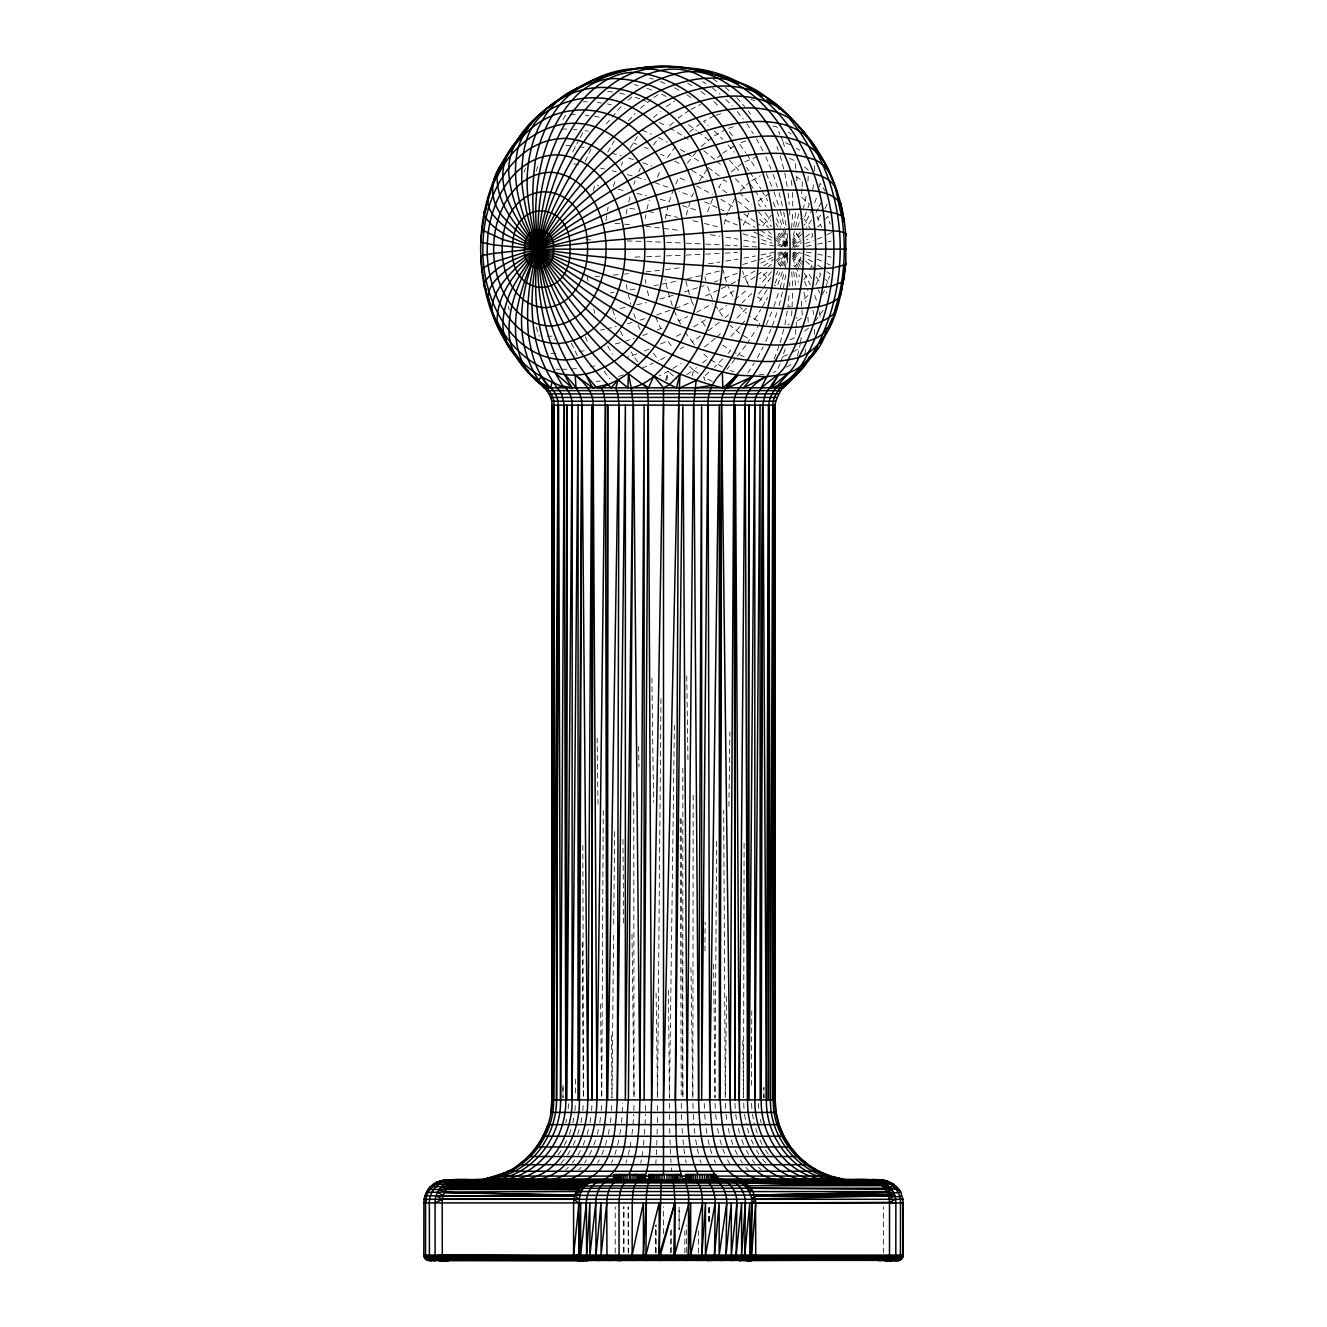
<?xml version="1.0" encoding="UTF-8"?>
<svg xmlns="http://www.w3.org/2000/svg" width="1327" height="1327" viewBox="0 0 1327 1327"><rect width="100%" height="100%" fill="white"/><g stroke="black" fill="none" stroke-linecap="round" stroke-linejoin="round"><path stroke-width="0.75" stroke-dasharray="5 3.75" d="M615.214 1253.003L615.214 1206.824M623.773 1252.257L623.773 1206.79M623.906 1252.373L623.889 1206.907M628.185 1253.003L628.185 1206.824L628.484 1252.373M655.488 1252.257L655.472 1225.385M655.604 1252.373L655.588 1225.501M656.202 1252.987L656.202 1224.887M663.434 1233.662L663.533 1206.907M670.616 1252.987L670.616 1226.894M671.512 1252.373L671.362 1227.442M679.076 1229.515L679.076 1206.79L679.208 1229.648M684.865 1252.987L684.865 1230.909M686.441 1252.373L686.308 1225.385M692.86 1097.777L693.192 791.771M698.632 1253.003L698.632 1230.909M708.635 1221.371L708.518 1206.79M709.215 1221.255L709.215 1206.79M709.331 1221.371L709.331 1206.907M814.562 170.835L814.579 163.586M883.351 1253.053L883.351 1206.89M744.099 843.458L743.518 1097.777L742.788 1039.887M657.479 1110.583L657.512 1103.434M603.254 810.382L601.728 1097.777L600.467 1000.608M704.969 950.978L705.135 922.033M716.58 841.401L714.988 1097.777L713.578 961.312M751.414 1085.386L751.779 1010.942M660.946 698.732L657.545 1097.777L656.052 990.257M611.979 1097.777L613.638 932.367M613.721 924.106L614.666 831.05M791.638 315.743L792.75 291.409M645.569 1110.583L645.652 1103.434M657.329 1122.576L657.446 1114.415M726.533 996.461L725.255 1097.777L723.679 810.382M728.921 806.252L729.867 731.807M789.714 286.184L789.747 282.319M669.438 1097.777L674.431 723.53M796.084 327.305L796.847 317.319M633.858 1110.583L634.007 1103.434M657.097 1134.286L657.23 1128.481M622.429 1112.374L622.678 1103.434M656.765 1145.151L656.931 1139.793M611.565 1110.599L611.83 1103.434M645.071 1124.599L645.469 1114.415M601.247 1110.599L601.562 1103.434M807.961 181.102L808.193 175.595M656.351 1154.59L656.616 1148.85M591.626 1110.599L591.991 1103.434M582.818 1110.599L583.233 1103.434M574.939 1110.599L575.387 1103.434M655.754 1164.658L656.135 1158.537M633.045 1124.599L633.692 1114.415M801.906 188.749L801.392 196.96L809.254 203.993L807.944 207.692M802.039 186.692L802.437 180.522L796.781 177.121L796.084 170.967M644.441 1134.286L644.822 1128.481M568.172 1108.808L568.537 1103.434M791.605 228.045L792.8 210.96M621.534 1122.576L622.247 1114.415M789.001 295.705L787.973 307.051L792.584 305.824M643.429 1145.151L643.96 1139.793M787.309 262.945L787.89 257.023M631.984 1134.286L632.614 1128.481M610.37 1122.576L611.283 1114.415M795.852 329.361L794.906 337.572L787.657 340.674M812.771 189.778L813.551 183.989M599.821 1122.576L600.899 1114.415M641.953 1156.497L642.998 1148.85M797.494 355.736L800.214 344.373M800.496 342.548L801.309 337.041M619.891 1134.286L620.771 1128.481M806.036 196.33L803.449 208.173M666.784 380.451L668.211 371.278L659.303 375.856M589.984 1122.576L591.228 1114.415M793.629 226.519L795.818 212.27L798.721 214.012L795.404 227.58M630.043 1146.943L631.204 1139.793M605.941 220.564L607.202 212.834M607.517 210.893L608.148 207.029M626.261 213.995L627.256 207.875L636.877 209.517M645.254 218.64L645.867 214.891M665.258 218.723L668.244 205.486M580.977 1122.576L582.371 1114.431M783.361 288.374L786.065 272.765M787.276 311.115L784.804 325.314L789.349 324.087M785.153 268.568L787.956 253.026M640.742 1163.033L641.356 1159.765M572.849 1122.874L574.491 1114.133M608.297 1134.286L609.408 1128.481M565.8 1122.874L566.513 1119.374M804.643 354.591L805.821 349.167M617.602 1145.151L618.813 1139.793M628.318 1154.59L629.612 1148.85M597.332 1134.286L598.659 1128.481M819.34 186.792L820.152 183.308L825.129 191.154M692.13 375.939L693.573 370.017L696.542 367.645M593.269 191.022L594.761 185.1L598.742 185.797M628.749 201.953L630.225 196.031M646.929 209.318L649.218 200.228M686.258 215.123L690.72 200.062M724.078 224.197L727.727 212.519M779.065 305.509L782.416 292.172M780.226 287.777L784.174 272.4M780.21 342.665L783.776 329.162M587.098 1134.286L588.641 1128.481M784.124 266.146L787.657 252.91M605.411 1145.151L606.92 1139.793M665.573 380.451L668.211 371.278M780.724 362.072L785.335 348.619M825.643 287.544L829.607 276.082M577.743 1134.286L579.468 1128.481M625.88 1163.033L626.891 1159.765M614.832 1154.59L616.607 1148.85M569.366 1134.286L571.257 1128.481M793.164 235.393L794.458 231.462M772.463 325.762L777.357 311.082M773.923 306.52L778.966 291.525M593.849 1145.151L595.674 1139.793M797.709 227.099L800.828 217.993M524.115 172.128L525.343 168.529M536.174 171.216L538.049 165.742M613.306 186.444L615.778 179.278M633.825 184.536L635.119 180.754M673.502 189.18L669.19 201.737L659.652 199.166M707.54 211.706L713.312 197.093M743.236 225.175L749.921 210.728M782.316 271.77L777.158 286.698L774.188 285.189M804.66 216.898L807.28 209.533M787.359 252.76L782.117 267.258L778.136 263.691L786.33 252.362M814.695 202.865L817.332 195.517M774.255 358.92L778.883 346.281M583.1 1145.151L585.19 1139.793M810.216 269.746L812.92 261.917L806.451 258.284M601.877 1154.59L604.15 1148.85M779.961 363.913L776.925 371.228L772.961 372.306M766.326 324.601L772.414 310.136M765.795 341.487L770.97 329.262M611.448 1163.033L612.842 1159.765M792.65 239.922L795.835 232.557L800.994 240.685L793.297 245.959M573.247 1145.168L575.603 1139.793M774.985 283.397L779.745 272.649M572.783 151.809L579.285 139.169M585.34 161.463L591.112 148.574M621.268 165.361L622.794 161.994M638.818 171.647L640.41 168.081M657.429 177.072L660.796 169.591M675.791 184.121L678.81 177.354L687.734 181.666M693.54 192.913L691.981 196.379L679.059 191.337M728.54 210.728L734.76 198.619M780.707 266.279L787.077 252.561M589.487 1154.905L591.742 1150.127M812.705 208.356L804.328 225.092M564.423 1145.168L567.011 1139.81M818.195 208.372L815.79 213.216L821.595 227.166M818.991 206.763L821.396 201.903M824.913 208.87L828.546 201.538M815.79 285.056L820.716 274.092L817.714 271.371M822.276 294.627L824.913 289.419L826.738 293.085M757.418 357.776L763.141 346.861M761.831 307.748L767.736 297.43M597.598 1163.033L599.373 1159.765M578.058 1154.905L580.662 1150.127M776.03 274.755L777.904 271.355M792.418 242.343L797.112 233.851M580.281 137.427L584.245 130.444L588.143 131.141M607.766 152.19L614.301 140.679M630.06 148.143L637.59 136.465M699.395 181.152L707.308 169.043M779.364 265.085L786.596 252.677M800.297 231.91L792.949 242.99M746.819 343.942L756.274 329.212M757.286 327.537L760.338 322.527L749.025 315.726M567.591 1154.905L570.51 1150.127M754.549 319.558L760.802 309.423M811.577 219.934L806.152 227.962M823.138 310.269L815.674 320.62M767.122 289.85L758.414 302.971M747.847 372.987L754.3 362.935M584.51 1163.033L586.617 1159.765M820.617 215.306L816.122 221.377M558.219 1154.921L561.421 1150.127M762.776 288.556L770.854 277.691M562.88 119.413L566.297 114.603M606.439 123.942L620.688 106.94L624.586 108.217M653.481 145.091L658.789 137.61L667.149 142.022M675.509 146.434L667.697 157.449L660.73 154.297M687.386 163.088L698.616 149.122M745.691 345.518L726.914 369.337M572.302 1163.033L574.74 1159.765M801.608 233.967L792.667 244.566M761.582 290.082L756.838 296.253L764.966 302.689M804.013 279.533L808.408 273.312L811.577 278.355M771.551 271.703L759.741 285.123M740.101 326.342L730.845 336.594M741.378 324.833L745.21 320.271M560.906 1163.315L564.323 1159.234M746.454 308.129L735.49 319.558M628.351 120.989L634.953 113.541M740.267 191.204L749.025 182.529M782.781 232.806L788.006 247.32L780.707 231.976L778.136 234.564L787.492 247.519M777.025 262.132L786.082 252.014M578.705 1169.916L581.077 1167.296M825.477 218.938L827.866 216.318L830.188 224.18M722.717 358.937L714.357 367.247M727.992 353.397L730.646 350.627L722.684 345.12M807.977 295.556L801.392 301.312L802.437 317.75L796.781 321.151M766.94 272.135L759.824 278.753M751.795 293.499L739.073 305.708L746.438 313.404M565.601 1169.916L568.354 1167.296M817.714 226.9L820.716 224.18M705.135 375.574L712.815 368.641M716.696 337.108L721.108 333.143M628.119 100.305L632.564 96.307L640.145 99.061M640.559 108.2L652.303 98.629M653.531 117.539L660.348 111.435M669.654 125.683L674.033 121.769M689.559 131.854L701.933 122.466M701.336 146.385L712.914 136.93M721.191 154.479L715.22 159.821L701.452 148.856M731.194 171.913L743.054 162.657M771.369 215.04L762.113 226.701L757.087 223.069M776.046 260.407L785.866 251.632M792.999 245.246L800.247 238.76M728.573 314.731L724.061 318.596L715.037 304.563M768.316 266.611L771.402 264.123M734.76 299.637L746.885 289.95M702.464 362.935L708.402 358.207L702.746 353.148M704.504 346.961L715.22 338.435M804.494 331.302L808.442 328.184M805.605 237.102L811.726 232.341L812.92 236.355L806.451 239.988M708.353 330.672L719.35 322.212M748.959 285.836L747.035 282.452L755.411 276.398M757.087 275.187L762.113 271.554L768.715 280.86M718.77 311.132L726.765 305.376M778.584 256.194L783.627 252.661M653.829 97.568L659.934 93.338M666.386 106.707L674.68 100.952M689.294 110.323L678.412 117.854L681.779 120.16M714.424 135.885L725.338 129.747M722.684 153.152L735.656 145.058M751.779 180.621L760.338 175.745M685.031 331.85L692.097 341.785L701.85 335.117M686.839 374.629L693.573 370.017L698.583 373.484M734.179 290.845L719.168 299.935M705.466 319.757L693.59 326.873M763.738 265.798L773.575 259.594M680.486 348.819L683.803 346.811M673.005 368.375L680.983 363.532M793.131 351.954L799.667 348.039M786.596 367.098L791.24 364.311M755.163 270.89L737.829 280.461M696.658 312.276L712.367 303.866M778.07 254.718L783.361 251.931M660.464 359.766L667.149 356.233M731.094 283.978L736.153 281.341M676.355 336.328L681.564 333.641M690.919 109.477L700.706 104.468M714.108 115.913L703.592 121.304L708.203 125.468M744.845 161.745L757.535 156.47M769.361 193.327L756.838 202.003L760.404 206.63M792.368 247.303L801.608 242.708M827.003 234.746L831.863 232.325M674.265 310.75L678.81 320.885L687.734 316.589M760.819 263.128L772.828 257.405M725.969 286.566L702.879 297.182M660.73 343.958L667.697 340.807L673.287 348.669M642.119 368.176L653.232 363.167M657.197 330.025L664.396 327.105M782.996 356.581L788.105 354.392M817.1 239.142L823.768 236.355M737.314 273.213L719.632 280.047M675.36 308.345L691.981 301.876L693.54 305.343M636.877 353.911L625.548 357.826M644.54 350.925L650.296 348.686M642.799 335.499L649.998 332.762M777.688 253.175L781.338 251.831M805.389 243.587L813.783 240.535M714.175 282.021L717.807 280.694M669.787 310.369L654.908 315.561L660.796 328.665M715.917 115.283L723.182 112.778M728.556 128.354L735.108 126.098M745.907 140.961L738.99 143.349L745.691 152.754M758.082 259.843L772.248 255.116M697.538 287.743L682.493 292.537M699.412 287.13L705.019 285.272M625.05 341.321L633.924 338.418M794.392 247.27L802.039 244.798M640.112 320.122L647.51 317.85M742.938 264.455L756.191 260.424M672.988 295.374L659.652 299.089M618.614 376.37L623.939 374.828M615.446 343.958L621.218 342.383M627.339 323.705L632.78 322.245M719.35 271.007L704.421 274.822L705.898 280.727M827.882 241.896L831.216 241.083M636.894 304.812L646.349 302.556M687.204 278.836L700.59 275.717M600.6 330.108L604.515 329.229M606.472 328.781L616.275 326.575M675.592 281.341L660.066 284.509M620.107 308.478L627.505 306.935M817.714 244.102L822.84 243.057M596.304 381.712L600.136 380.932M761.001 254.9L773.674 252.395M654.244 285.62L658.126 284.874M743.866 258.052L755.461 255.962M590.1 366.783L597.896 365.373M806.302 246.241L812.306 245.163M634.953 289.07L627.256 290.364L626.261 284.26M725.786 261.104L737.978 259.08M579.269 351.506L587.164 350.295M708.452 263.808L719.831 262.066M610.337 292.869L614.102 292.322M665.656 269.597L679.407 267.872M645.984 271.869L659.751 270.31M758.911 374.811L764.966 374.114M624.586 274.075L628.484 273.677M571.423 369.072L578.754 368.359M613.207 275.087L620.804 274.407M595.458 276.514L599.522 276.215M725.139 253.142L737.447 252.462M705.748 254.137L719.134 253.457M686.275 255.049L701.933 254.32M666.519 255.895L682.36 255.232M646.747 256.658L662.571 256.061M634.97 257.073L642.782 256.808M583.465 101.781L587.33 101.781M570.179 114.603L577.925 114.603M561.852 129.034L567.657 129.034M547.056 336.179L552.861 336.179L554.404 339.612M550.887 353.347L558.634 353.347M556.046 369.238L559.911 369.238M561.852 369.238L567.657 369.238M585.821 239.756L591.942 239.905M627.157 240.9L642.782 241.431M646.747 241.58L662.571 242.177M666.519 242.36L682.36 243.023M686.275 243.206L701.933 243.919M705.748 244.118L719.134 244.798M725.139 245.113L737.447 245.794M743.385 246.142L757.037 246.955M566.098 145.389L575.321 146.152M615.114 223.334L620.804 223.832M573.264 129.382L576.93 129.731M624.586 224.18L630.425 224.761M585.307 115.184L588.939 115.582M645.984 226.37L659.751 227.945M597.382 102.527L601.496 103.025M573.712 163.868L581.69 164.896M663.682 228.393L679.407 230.384M607.584 91.298L613.704 92.094M710.343 234.73L719.831 236.173M579.269 146.766L585.19 147.662M725.786 237.135L737.978 239.159M806.302 252.03L812.306 253.109M743.866 240.204L755.461 242.294M648.422 211.507L656.185 213M761.001 243.372L773.674 245.877M594.38 116.162L600.136 117.34M817.714 254.17L822.84 255.215M618.249 189.396L625.664 190.922M665.905 214.858L677.533 217.313M600.6 168.147L604.515 169.027M612.361 170.801L616.275 171.681M607.501 103.937L611.266 104.8M692.943 220.746L700.59 222.538M636.894 193.443L646.349 195.699M827.882 256.393L831.216 257.189M619.626 93.089L625.166 94.466M704.421 223.434L717.476 226.768M750.933 99.525L754.914 100.603M772.961 125.982L776.925 127.044L779.961 134.375M627.339 174.55L632.78 176.01M634.372 84.613L637.988 85.591M611.598 153.235L621.218 155.873M649.666 78.177L653.216 79.189M682.493 205.718L697.538 210.512M742.938 233.784L756.191 237.832M636.413 176.972L645.668 179.842M798.207 252.23L802.039 253.457M628.6 158.095L633.924 159.837M761.632 239.606L772.248 243.156M744.165 356.714L733.98 352.335M730.198 370.482L733.466 371.61M654.908 182.695L667.929 187.24M642.036 99.741L647.725 101.797M805.389 254.684L812.107 257.139M777.688 245.097L783.179 247.104M642.799 162.757L651.806 166.174M633.045 142.868L636.877 144.361M644.54 147.33L648.372 148.823M647.062 88.262L654.427 91.165M725.089 220.182L737.314 225.043M817.1 259.147L823.768 261.933M660.299 81.478L667.415 84.497M780.724 136.2L782.996 141.69L791.506 145.34M789.482 158.377L794.906 160.716L795.852 168.911M704.687 201.837L724.21 210.86M753.603 231.91L757.269 233.519M642.119 130.079L651.391 134.259M759.11 234.315L772.828 240.867M827.003 263.542L830.254 265.151M794.21 251.881L801.608 255.564M659.303 122.416L666.419 126.082M743.054 335.598L750.17 339.248M722.17 366.899L709.895 359.252M712.35 381.463L703.592 376.968L705.732 382.375M661.576 94.184L666.486 96.722M674.63 161.031L681.564 164.614M737.829 217.794L755.163 227.365M778.07 243.538L785.136 247.27M696.658 185.979L712.367 194.389M674.514 87.748L679.806 90.734M691.881 170.387L707.125 179.576M720.843 199.315L734.179 207.41M788.138 132.119L791.24 133.977M796.399 148.292L799.667 150.25M687.701 83.186L694.419 87.267M669.803 127.956L682.592 135.686M680.486 149.437L685.462 152.456M687.121 153.451L700.225 162.027M760.471 230.384L773.575 238.678M702.763 81.66L705.964 83.734M817.697 265.018L822.491 268.12M743.817 213.713L755.411 221.858M688.531 124.788L696.542 130.61M713.246 79.073L717.791 82.191M793.297 252.296L800.994 257.587L798.29 262.945L794.458 266.793L793.164 262.879M739.67 333.243L729.933 325.215M684.185 136.664L688.895 139.949M775.217 239.706L785.302 246.772M686.855 94.715L693.009 99.044M726.765 192.863L718.77 187.124L724.061 179.659L728.573 183.524M701.104 91.58L705.997 95.345M708.353 167.584L719.35 176.043M827.103 271.72L830.188 274.108M805.605 261.17L816.221 270.011M804.494 166.97L808.442 170.088M698.019 131.788L708.402 140.065M737.795 201.041L748.411 209.517M768.316 231.644L771.402 234.133M712.367 87.881L720.014 94.25M759.824 219.502L768.383 227.564M725.371 87.4L731.077 92.508M776.046 237.848L785.866 246.623M792.999 253.026L804.527 263.891M689.559 366.418L693.573 370.017M669.654 372.572L676.952 379.107M716.696 161.148L721.108 165.112M714.357 131.025L722.717 139.335M713.909 101.681L719.45 106.906M739.073 192.548L751.795 204.756M758.58 1167.296L761.316 1169.916M735.49 178.697L746.454 190.143M725.869 99.409L732.272 106.044M727.992 144.859L734.362 152.141M729.485 160.252L740.101 171.913M758.43 211.723L771.551 226.569M825.477 279.334L827.866 281.954M745.857 1167.296L749.407 1171.227M777.025 236.123L787.375 247.685M692.097 341.785L694.701 344.738M736.784 97.617L744.696 106.608M792.667 253.689L801.608 264.305M762.61 1159.234L766.027 1163.315M729.336 131.821L734.163 137.577M816.122 276.895L820.617 282.983M804.013 218.739L810.216 228.526M737.298 111.534L743.22 119.098M765.148 212.784L770.854 220.564M752.193 1159.765L754.632 1163.033M750.203 184.121L753.719 188.915M754.897 190.507L766.061 206.763M746.504 167.484L748.81 170.685M749.954 172.294L760.802 188.832M746.819 154.314L756.274 169.043M705.234 326.293L700.308 318.712M653.481 353.164L658.789 360.662M637.59 361.79L631.055 351.887M604.233 371.228L609.74 378.958M748.395 111.12L750.518 114.155M792.949 255.265L800.297 266.345M765.513 1150.127L769.809 1156.514M740.317 1159.765L742.423 1163.033M746.769 123.627L753.222 133.662M761.831 190.524L767.736 200.825M756.423 1150.127L759.343 1154.905M804.328 273.18L810.316 284.923M779.364 233.17L787.624 247.353M732.869 296.286L727.727 285.72M678.81 320.885L680.585 324.02M607.766 346.082L612.427 354.292M577.311 355.603L571.091 342.698M792.418 255.929L798.655 267.772M776.03 223.517L777.904 226.9M746.272 1150.127L748.876 1154.905M727.561 1159.765L730.198 1164.658M756.456 138.688L763.141 151.394M818.195 289.9L819.787 293.134M759.94 1139.81L762.511 1145.168M735.191 1150.127L737.447 1154.905M747.035 282.452L742.556 271.139M712.516 299.388L706.893 284.658M638.022 324.833L640.41 330.158M620.522 331.203L622.794 336.262M585.34 336.793L587.811 342.316M776.577 218.457L780.541 227.415M751.331 1139.793L754.466 1146.943M792.65 258.35L799.584 276.63M773.259 202.434L775.598 207.908M714.092 1159.765L715.469 1163.033M765.795 156.785L770.97 169.01M766.326 173.655L772.414 188.119M722.784 1148.85L725.04 1154.59M741.743 1139.793L743.833 1145.151M776.909 146.584L778.219 150.2M814.695 295.423L817.332 302.755M804.66 281.374L807.944 290.596M777.158 211.557L782.316 226.502M726.4 281.888L723.082 270.045M689.459 294.511L685.296 279.284M690.09 296.352L691.981 301.876M672.275 305.475L667.78 290.895M633.825 313.719L635.766 319.392M612.692 310.02L615.778 318.978M536.174 327.072L539.309 336.179M731.26 1139.793L733.085 1145.151M773.923 191.735L778.966 206.747M773.077 174.335L777.357 187.19M755.693 1128.481L757.584 1134.286M710.31 1148.85L712.699 1156.497M700.042 1159.765L701.038 1163.033M747.466 1128.481L749.191 1134.286M782.996 141.69L785.335 149.652M720.014 1139.793L721.523 1145.151M783.61 230.235L787.657 245.346M780.21 155.607L783.776 169.11M738.293 1128.481L739.836 1134.286M780.226 210.495L784.672 227.78M779.065 192.763L782.88 207.991M667.315 289.021L665.258 279.533M647.394 290.746L648.754 296.203M628.252 294.329L630.723 304.198M593.766 309.208L594.761 313.155M508.357 306.355L509.269 310.037M803.963 292.089L806.036 301.942M795.868 272.616L798.24 282.319M819.34 311.497L820.468 318.795M728.274 1128.481L729.618 1134.286M697.305 1148.85L698.599 1154.59M708.12 1139.793L709.315 1145.151M760.437 1119.374L761.151 1122.874M717.525 1128.481L718.637 1134.286M752.442 1114.133L754.433 1124.616M685.578 1159.765L686.175 1163.033M785.153 229.704L787.956 245.246M784.804 172.958L787.276 187.157M783.693 211.839L786.397 227.448M744.563 1114.431L746.321 1124.616M645.254 279.599L645.867 283.348M587.33 277.127L587.994 281.191M695.73 1139.793L696.891 1146.943M793.629 271.753L795.818 286.002M735.722 1114.415L736.966 1122.576M706.163 1128.481L707.042 1134.286M683.919 1148.85L684.699 1154.59M726.035 1114.415L727.13 1122.576M813.036 310.435L813.551 314.3M715.668 1114.415L716.563 1122.576M694.32 1128.481L694.95 1134.286M787.127 233.353L787.89 241.232M682.974 1139.793L683.488 1145.151M791.439 180.538L792.02 186.493M788.138 193.095L789.167 204.458M704.687 1114.415L705.582 1124.599M671.445 1167.942L671.727 1171.227M791.738 272.118L792.8 287.295M758.414 1103.434L758.779 1108.808M682.111 1128.481L682.493 1134.286M693.241 1114.415L693.888 1124.599M670.782 1158.537L671.031 1162.618M751.563 1103.434L752.011 1110.599M743.717 1103.434L744.115 1110.599M734.959 1103.434L735.407 1112.391M670.317 1148.85L670.566 1154.59M807.961 317.186L808.359 326.359M725.388 1103.434L725.687 1110.599M681.464 1114.415L681.779 1122.576M715.104 1103.434L715.369 1110.599M669.986 1139.793L670.168 1145.151M704.255 1103.434L704.455 1110.599M669.704 1128.481L669.836 1134.286M692.926 1103.434L693.076 1110.583M796.781 177.121L796.847 180.953M638.602 746.288L638.934 766.956M686.739 675.974L687.983 762.826M690.952 967.516L692.827 1097.777M789.681 210.13L789.747 215.953M681.282 1103.434L681.398 1112.374M669.488 1114.415L669.588 1122.576M651.889 678.047L653.548 802.105M632 934.44L634.041 1097.777L633.742 789.698M597.15 738.011L598.013 806.252M792.584 192.448L792.75 206.846M668.476 990.257L669.389 1097.777M622.91 839.327L623.69 924.106M582.221 942.717L583.416 1097.777L582.835 843.458M681.166 818.643L682.841 1097.777L682.841 766.956M611.565 1035.757L611.946 1097.777M680.204 818.643L681.232 1097.777M669.422 1103.434L669.455 1110.583M575.503 1079.183L575.586 1095.72M814.562 329.262L814.579 334.703M563.03 1085.386L563.013 1097.794L562.913 1085.386M763.937 1097.794L763.871 1087.443L763.937 1097.794"/><path stroke-width="1.5" d="M441.692 1181.113C431.325 1181.959 423.628 1193.023 423.91 1202.876L423.811 1255.939L426.747 1259.97L431.474 1260.567L427.161 1258.975L425.536 1255.077L425.569 1202.892C426.68 1172.388 465.744 1180.466 485.433 1180.002M841.915 1179.968L880.382 1179.985L456.853 1180.002C444.794 1179.836 434.792 1191.082 435.057 1202.892L435.123 1255.956L436.6 1258.975L439.469 1260.517L899.457 1260.302L895.924 1260.567M528.129 370.648C464.832 306.885 464.848 191.42 528.129 127.657M551.883 1099.867L552.032 405.133C552.098 389.773 536.141 381.778 527.715 371.295C515.622 353.861 513.814 331.634 516.634 311.132C529.921 244.931 571.29 186.228 622.894 143.747C664.827 111.219 725.587 78.724 777.738 106.724C817.25 137.245 842.496 185.531 845.747 235.294L845.797 233.801L843.707 232.49L839.51 231.362L814.861 229.289L774.354 229.306L722.253 231.379L605.676 240.718L493.826 253.407L483.045 255.265L480.706 256.841M506.516 1180.002C546.973 1179.404 572.999 1137.156 572.086 1099.884L572.236 405.15C572.169 398.846 570.046 392.493 565.75 387.816C549.842 381.778 534.001 374.347 522.108 361.641C495.518 333.475 483.841 294.096 480.805 256.094M583.714 1260.65C579.617 1261.678 573.446 1260.385 573.579 1255.143L573.579 1202.942C574.11 1197.186 575.188 1186.587 583.349 1188.229L884.578 1188.229C897.865 1187.715 911.168 1194.267 887.133 1192.525L750.767 1195.113L574.773 1195.378L444.528 1192.525L579.849 1195.129C582.387 1186.902 589.951 1180.068 598.809 1180.051L446.618 1179.985M566.115 1180.018C600.285 1173.018 605.626 1128.846 606.787 1099.884L607.716 405.15L607.666 1099.884L618.996 405.15L617.818 393.87L615.828 387.832L618.166 379.904C700.756 329.859 705.267 197.176 638.171 132.318C609.773 104.518 561.785 102.129 531.497 128.271C497.841 155.74 484.355 200.344 480.805 242.211L493.826 244.931L538.314 249.177L587.28 255.613L663.981 263.045L740.582 267.905L814.861 269.049L833.256 267.888L845.797 264.504L845.797 233.801M613.92 1174.544C617.586 1181.378 611.067 1180.947 614.7 1174.544L645.038 1174.544L644.922 1180.035M614.7 1180.035L614.136 1174.544M616.275 1180.035L616.275 1174.544M617.403 1180.035L617.403 1174.544M618.399 1180.035L618.399 1174.544M619.51 1180.035L619.51 1174.544M620.223 1174.544L620.223 1180.035C609.889 1181.494 606.903 1194.134 606.771 1202.959L606.937 1256.005L608.23 1259.605L610.121 1260.65M621.633 1180.035L621.633 1174.544M623.358 1180.035L623.358 1174.544M625.117 1180.035L625.117 1174.544M627.09 1180.035L627.09 1174.544M629.429 1174.544L629.429 1180.035C620.24 1182.755 619.46 1194.914 619.012 1202.959L619.062 1256.022L621.567 1260.65M630.806 1180.035L630.806 1174.544M633.012 1180.035L633.012 1174.544M634.97 1180.035L634.97 1174.544M636.877 1180.035L636.877 1174.544M638.337 1180.035L638.337 1174.544M639.083 1180.035L639.083 1174.544M640.228 1180.035L640.228 1174.544M641.24 1180.035L641.24 1174.544M642.218 1174.544L642.699 1180.035L642.285 1174.544M642.699 1180.035L642.616 1174.544M646.929 1260.65L645.95 1256.022L643.396 1255.16L643.413 1202.959L632.133 1255.16L633.924 1260.65M643.495 1180.035L643.495 1174.544M649.152 1174.544L649.152 1180.035L649.152 1174.544L680.253 1174.544L679.955 1180.035L683.903 1180.018L682.576 1179.039C674.498 1153.694 676.471 1126.192 675.377 1099.884L678.711 405.15L679.938 374.081C728.092 316.971 734.611 231.827 705.466 164.448C684.649 107.52 613.505 64.409 557.406 100.985C531.148 118.269 503.447 145.273 509.551 179.692C513.449 211.242 530.933 238.628 548.233 264.471C590.648 322.809 651.441 371.742 722.85 387.832C758.331 360.098 769.162 311.729 774.354 269.066C777.274 230.118 771.402 190.358 755.627 154.529C729.999 90.07 658.026 45.931 591.543 80.731C562.217 95.378 528.909 114.802 518.16 147.679C511.127 176.557 518.99 206.597 530.485 233.22C559.712 299.139 610.503 357.129 676.455 387.832L679.938 374.081L669.455 384.631L663.5 387.832L663.517 1174.495M649.367 1174.544L649.301 1180.035L645.171 1180.018M650.446 1180.035L650.446 1174.544M651.375 1180.035L651.507 1174.544M652.668 1180.035L652.668 1174.544M653.63 1180.035L653.63 1174.544M654.924 1180.035L654.924 1174.544M656.6 1180.035L656.6 1174.544M658.275 1180.035L658.275 1174.544M660.05 1180.035L659.801 1174.544M661.991 1180.035L661.991 1174.544M664.28 1180.035L664.28 1174.544M666.917 1180.035L666.917 1174.544M669.04 1180.035L669.04 1174.544M671.014 1180.035L671.014 1174.544M672.706 1180.035L672.706 1174.544M674.398 1180.035L674.398 1174.544M675.642 1180.035L675.642 1174.544M676.621 1180.035L676.621 1174.544M677.367 1180.035L677.367 1174.544M677.915 1180.035L677.915 1174.544M685.545 1180.035L685.545 1174.528L716.066 1174.528L716.066 1180.035M686.258 1180.035L686.125 1174.544M687.535 1180.035L687.535 1174.544M688.912 1180.035L688.912 1174.544M690.123 1180.035L690.123 1174.544L689.708 1180.035M688.381 1256.022L690.67 1255.16L690.67 1202.959L688.331 1256.851L686.988 1260.65M691.682 1180.035L691.682 1174.544M693.457 1174.544L693.457 1180.035C701.983 1183.419 701.95 1195.163 702.547 1202.959L701.85 1256.022L699.694 1260.65M695.464 1180.035L695.464 1174.544M697.471 1180.035L697.471 1174.544M699.876 1180.035L699.876 1174.544M702.232 1180.035L702.232 1174.544M704.438 1180.035L704.438 1174.544M706.428 1180.035L706.677 1174.544M708.22 1180.035L708.22 1174.544M710.078 1180.035L710.078 1174.544M711.654 1180.035L711.654 1174.544M712.848 1180.035L712.848 1174.544M713.843 1180.035L713.843 1174.544M746.487 1260.633L752.691 1260.202L755.76 1256.022L755.494 1198.978L753.056 1191.679L748.511 1185.741L742.357 1181.71L734.295 1180.051L744.049 1182.606L879.154 1183.253L893.817 1184.364L898.893 1189.423L897.035 1189.423M768.316 1099.867L768.764 405.15C770.207 385.328 792.352 375.707 798.622 357.56C820.186 318.895 828.297 273.677 825.012 229.753C821.513 153.899 769.876 73.682 688.597 68.009C656.351 63.182 622.496 68.158 593.351 82.174C559.662 91.381 542.527 127.458 535.644 159.058C523.236 240.917 551.684 329.826 611.15 387.832L618.166 379.904L627.903 387.832L628.451 373.716C570.627 326.807 529.821 256.94 521.81 182.579C521.329 157.05 524.248 124.34 548.797 110.34C570.063 97.418 596.802 93.935 620.406 102.229C678.263 124.439 703.891 191.138 703.891 249.194C703.692 281.49 696.36 313.968 680.552 342.283C668.426 360.778 654.427 383.171 631.221 387.832L633.361 405.15L639.896 1099.884C639.05 1124.881 639.232 1151.206 629.015 1174.495M715.734 1179.039L842.23 1179.006L855.251 1179.985C811.494 1182.506 772.297 1143.393 773.276 1099.867L773.326 405.15L773.442 1099.867L774.951 405.133C781.321 374.214 821.844 361.276 826.522 328.184M774.304 1010.958L774.935 405.133L552.032 405.133L552.132 1099.867C552.214 1133.241 529.456 1165.902 496.945 1176.07C454.846 1186.72 519.67 1170.945 518.791 1164.691C532.276 1154.639 542.511 1140.556 547.885 1124.632L548.864 1124.616L544.103 1136.244L543.075 1136.244L783.892 1136.244L790.461 1146.959L798.622 1156.53L808.176 1164.691L818.892 1171.26L830.503 1176.07L842.728 1179.006L837.669 1178.99M841.268 1179.985C859.863 1179.288 895.543 1174.528 895.874 1202.892L895.808 1255.956L894.315 1258.975L890.55 1260.584M898.329 1260.501L901.647 1258.958L903.189 1255.939L903.256 1202.876L902.957 1255.077L899.971 1259.97L738.509 1260.501M547.885 1124.632L779.082 1124.632L778.103 1124.616L782.864 1136.244L783.892 1136.244L779.082 1124.632L776.146 1112.408L775.167 1099.867L552.132 1099.867L553.641 405.15L553.525 1099.867C554.786 1142.199 517.48 1180.715 474.966 1180.002M489.298 1178.99C487.473 1179.073 450.964 1180.184 479.827 1180.002C491.952 1179.786 503.845 1176.767 514.644 1171.26C540.437 1157.492 556.56 1128.912 556.527 1099.867L558.219 405.15C558.169 398.664 555.499 392.261 550.755 387.816C536.456 374.297 531.563 354.392 528.544 335.631C522.987 280.146 542.196 224.711 569.565 177.154C607.832 107.736 710.592 35.033 779.579 109.345M556.527 1099.867L558.567 405.15L560.575 1099.867C561.553 1140.291 528.594 1180.367 486.76 1180.002M495.684 1180.002C536.921 1179.985 566.778 1138.881 565.766 1099.867L566.944 405.15L566.828 1099.867L572.236 405.15M714.772 1174.495C700.241 1152.848 699.594 1125.114 698.599 1099.884L701.635 405.15L701.668 1099.884L708.004 405.15C707.507 392.51 713.063 380.749 722.319 372.224C747.267 336.428 758.563 292.487 758.812 249.177C759.276 177.636 723.878 91.895 647.692 74.362C611.432 64.028 582.171 95.743 565.02 123.66C543.29 161.446 535.975 206.033 538.314 249.177C539.475 293.333 550.788 337.871 575.138 375.077C584.411 382.607 593.866 392.261 593.003 405.15L591.792 1099.884L591.759 405.15L587.728 1099.884C587.994 1133.076 571.555 1177.281 533.388 1180.018M584.245 1180.018C615.164 1169.734 615.297 1127.121 617.337 1099.884L618.996 405.15M632.133 1255.16L632.233 1202.959C633.012 1195.461 631.984 1184.066 639.68 1180.068M807.878 1180.018C768.416 1178.542 746.885 1135.215 747.565 1099.884L748.892 405.15L748.992 1099.884L754.764 405.15C753.686 383.022 782.466 379.721 787.84 360.181C806.683 326.425 815.442 287.677 815.657 249.177C815.491 177.918 781.139 86.703 703.028 71.874C671.147 62.535 634.571 65.322 608.098 87.416C580.745 108.814 562.582 139.816 551.418 172.311C529.705 242.758 531.712 324.252 572.202 387.816L562.913 386.157L557.257 387.816C519.338 337.44 531.016 267.341 548.283 211.01C569.3 151.261 611.349 90.817 675.625 73.964C706.843 63.912 735.058 86.57 755.129 108.001C775.432 131.34 788.835 159.97 796.515 189.794C806.003 228.659 806.003 269.696 796.515 308.561C790.809 337.556 773.757 361.807 761.25 387.816M840.24 1180.002C798.39 1180.367 765.43 1140.308 766.425 1099.867L768.416 405.15M645.95 1256.022L646.398 1195.129L647.626 1185.426L650.28 1180.068M849.844 1179.985C806.551 1182.141 769.428 1142.381 770.456 1099.867L772.878 405.15C773.608 382.358 803.134 377.449 809.304 356.897M560.575 1099.867L564.307 405.15L561.669 393.87L557.257 387.816M639.896 1099.884L644.142 405.15L644.126 1099.884L648.24 401.252L647.211 387.832L628.451 373.716L631.221 387.832M777.921 1180.018C741.445 1175.49 730.48 1130.903 730.132 1099.884L733.997 405.15C733.101 392.444 742.108 382.839 752.392 376.686C774.387 345.169 786.082 307.383 789.383 269.298C794.906 197.524 769.909 114.653 703.509 77.895C676.969 60.179 644.673 71.973 621.069 88.892C592.19 109.959 571.522 140.43 557.589 173.008C531.928 240.22 523.004 322.544 562.913 386.157M558.219 405.15L553.707 1099.867L554.105 405.15C554.288 388.977 537.203 381.546 527.715 371.295L544.12 387.816L782.864 387.816C796.266 375.873 808.757 362.138 817.565 346.48L815.193 349.465M820.484 1180.002C780.027 1179.404 754.001 1137.173 754.914 1099.884L760.039 405.15L760.172 1099.867L762.693 405.15L765.331 393.87L778.302 375.193C801.193 372.87 815.126 353.911 822.74 333.89C834.467 307.267 840.057 278.206 840.24 249.161C840.24 195.882 820.915 139.965 777.738 106.724M481.95 226.187L481.933 228.426L484.04 230.915L502.751 239.54L569.283 257.786L642.782 273.428L720.097 284.575L786.961 289.17L812.472 288.689L831.001 286.367L841.7 282.303L843.955 279.682L845.747 263.011C841.003 297.115 834.932 343.577 798.622 357.56C759.094 368.143 717.807 355.769 680.552 342.283C632.83 323.373 588.126 296.303 550.44 261.336C527.665 237.881 497.492 212.884 497.061 177.387C514.329 137.776 563.66 108.466 604.847 131.224C646.415 153.932 664.379 203.976 664.545 249.194C664.545 297.397 643.263 352.833 595.176 371.261C555.084 385.925 513.499 356.863 497.061 320.918C497.509 285.454 527.682 260.457 550.44 237.019C583.399 206.349 621.899 181.965 662.853 163.453C711.571 144.593 810.283 105.248 832.012 179.626M572.086 1099.884L578.108 405.15L577.991 1099.884L581.856 405.15C582.47 392.543 572.551 383.403 565.02 374.695M663.5 405.15L651.623 1099.884C650.529 1126.192 652.519 1153.677 644.458 1179.039L650.18 1179.039M673.751 1260.65L674.813 1198.978L673.884 1185.426L672.159 1180.068M698.019 1174.495C687.784 1151.222 687.967 1124.881 687.121 1099.884L693.639 405.15L696.111 380.501C739.288 329.892 749.921 257.405 734.611 193.941C721.689 139.468 680.95 82.357 620.572 79.089C589.652 74.561 568.006 101.101 554.985 125.551C541.731 151.809 536.241 181.301 535.726 210.545C536.191 273.777 553.392 339.513 596.437 387.434L601.33 387.832L618.166 379.904C565.982 332.944 534.847 264.969 527.715 195.616C523.85 153.269 538.779 100.388 583.399 85.873M793.646 1180.018C755.461 1177.281 739.006 1133.092 739.272 1099.884L745.144 405.15C744.231 391.681 755.245 382.657 765.944 376.686L778.302 375.193L770.871 387.816C800.811 381.098 810.963 346.546 822.126 321.781C834.003 286.582 836.773 248.597 831.001 211.955C825.195 177.718 811.742 144.228 788.769 117.821C765.513 104.286 736.999 106.608 711.886 112.961C639.631 134.243 578.141 185.962 538.314 249.177C522.44 273.445 508.788 301.063 509.037 330.705C509.037 355.072 527.134 374.065 545.43 387.799M675.377 1099.884L682.858 405.15L687.121 1099.884M688.398 1255.16L688.613 1195.129L686.822 1185.426L684.997 1181.445L682.941 1180.068M902.211 1258.311L424.341 1257.581L426.166 1259.522L428.273 1259.522L425.353 1258.958L753.006 1260.02L748.03 1260.368L751.812 1260.501L747.267 1260.567L750.02 1259.024L751.43 1256.005L752.044 1202.959C752.061 1193.918 746.736 1184.862 738.21 1181.445L436.235 1182.49L438.408 1182.473M549.096 1180.018C585.572 1175.473 596.52 1130.903 596.885 1099.884L605.46 405.15L603.918 393.87L601.33 387.832M617.337 1099.884L625.382 405.15L625.349 1099.884L633.361 405.15L628.417 1099.884C625.564 1125.263 629.612 1166.416 603.271 1180.018M740.101 1260.65L742.821 1259.588L744.663 1256.005L745.376 1202.959C745.641 1192.028 737.613 1180.151 725.935 1180.051M742.788 1180.018C711.853 1169.734 711.72 1127.137 709.663 1099.884L719.3 405.15L719.334 1099.884L721.556 405.15C720.627 392.692 728.407 382.574 737.795 375.193L765.944 376.686L743.568 387.816L752.392 376.686L727.76 387.832L737.795 375.193C664.313 361.823 598.643 318.082 549.395 262.995C524.795 232.341 480.888 181.252 515.788 142.885M711.604 1260.65L713.312 1259.605L714.473 1256.005L715.236 1202.959C714.971 1194.499 712.947 1181.826 702.945 1180.068M722.469 1260.65L724.559 1259.605L725.985 1256.005L726.765 1202.959C726.798 1193.637 722.535 1180.98 711.736 1180.068M732.023 1260.65L734.959 1259.041L736.12 1256.005L736.9 1202.959C737.082 1192.791 730.779 1180.466 719.466 1180.068M663.5 1099.884L678.711 405.15M880.116 1179.985C891.926 1177.978 916.907 1203.622 888.161 1194.881L754.748 1195.876L751.729 1198.978L755.544 1199.376L752.044 1202.959L749.838 1255.143L749.805 1202.959L744.729 1255.143M643.396 1255.16L646.149 1202.959M590.996 1260.65L587.878 1259.041L586.6 1255.143L589.868 1202.959L589.868 1255.143L595.806 1202.959C595.707 1193.272 600.866 1180.731 611.913 1180.068M701.867 1255.16L705.5 1202.959L705.483 1255.16L715.236 1202.959M578.655 1260.633L582.951 1260.567L579.799 1258.378L578.887 1255.143L580.679 1202.959L580.645 1255.143L586.368 1202.959C586.119 1192.442 593.219 1180.317 604.697 1180.051M745.376 1202.959L741.627 1255.143L741.611 1202.959L736.17 1255.143M436.384 1182.49L443.036 1180.267L464.516 1179.968C452.076 1179.156 441.825 1190.866 442.206 1202.892L442.289 1256.072L443.931 1259.24L447.249 1260.584L439.469 1260.517L446.469 1260.501M899.457 1260.302L885.623 1260.418L892.192 1260.318L886.386 1260.152L888.526 1258.311L889.505 1255.093L889.505 1202.892C889.82 1191.281 880.216 1179.852 868.24 1180.002M552.331 1105.242L552.762 1099.867L551.8 1099.867L550.821 1112.408L551.783 1112.391M751.497 1255.143L755.826 1202.942M423.91 1202.876L425.536 1202.892L425.851 1199.309L902.974 1199.293L901.846 1195.809M714.507 1255.16L719.151 1202.959L719.151 1255.16L726.765 1202.959M573.579 1255.143L579.849 1195.129L575.918 1192.575L581.342 1191.513L886.751 1191.629L893.453 1192.509M599.854 1260.65L597.133 1259.041L596.005 1255.16L601.065 1202.959L601.065 1255.16L606.771 1202.959M726.035 1255.16L731.31 1202.959L731.31 1255.16L736.9 1202.959L902.957 1202.892M837.503 302.904C833.97 316.191 829.64 332.314 815.624 338.252C801.458 344.539 785.7 345.302 770.423 344.937C722.518 342.217 676.289 326.691 632.747 307.217C586.667 285.803 542.843 257.902 507.312 221.344C488.469 203.96 488.021 178.531 505.056 159.87M832.012 318.679L827.998 328.532M844.072 276.696L840.887 294.478L838.382 298.376L833.804 313.852C809.901 333.79 775.018 326.542 746.487 324.485C702.597 318.198 659.768 305.674 618.548 289.485C581.906 275.17 547.321 256.094 514.611 234.365C502.833 224.91 479.91 209.5 490.725 192.116M690.67 1255.16L702.547 1202.959M550.755 387.816L552.032 382.392M645.934 1255.16L659.187 1202.959L659.171 1255.16L660.315 1260.65M674.365 1256.022L688.978 1202.959M675.095 1255.16L674.846 1202.959L660.116 1256.022M838.05 301.063L839.692 295.556M674.846 1202.959L659.171 1255.16L661.194 1180.068M493.976 182.662L495.916 177.005M791.738 119.397C731.957 46.362 632.415 107.852 587.347 164.93C543.34 223.716 490.592 319.525 544.12 387.816M542.245 1139.296L537.584 1146.959L536.506 1146.959L790.461 1146.959L789.383 1146.959L783.793 1137.77M819.671 343.162L824.93 334.885M519.189 138.091L524.862 130.112M486.76 207.908L484.405 211.175L484.139 214.891C494.789 234.381 519.57 240.104 538.314 249.177C577.129 267.092 618.133 279.815 659.569 290.082C700.059 299.67 741.279 307.167 782.963 308.561C801.458 307.98 822.69 309.987 838.382 298.376C844.951 271.488 845.996 243.355 841.7 216.019C836.093 196.844 836.143 169.906 815.624 160.069C767.52 143.316 715.502 161.114 669.256 176.093C612.991 196.744 560.243 227.398 515.954 267.905C504.89 279.284 492.699 292.388 491.753 309.108C494.125 320.039 498.985 331.435 506.416 339.894M815.193 148.84L817.565 151.825C804.544 121.62 766.16 118.617 737.795 123.146C689.393 131.174 644.889 154.629 605.626 183.342C568.387 211.59 535.179 246.407 512.67 287.577C502.12 308.295 496.348 337.904 515.788 355.42M529.49 1156.514L534.117 1151.056M430.595 1186.686L428.107 1189.423L577.643 1189.523L583.349 1188.229L580.513 1185.99L430.446 1186.703M527.715 127.01C537.75 116.03 549.079 105.43 562.084 98.148M697.538 1259.904L696.625 1260.501M540.968 115.034L543.606 112.065M778.866 385.377L776.594 387.816L788.769 380.484L781.537 387.816L797.212 374.065L782.864 387.816L794.259 376.055L788.221 380.832M780.21 1180.798L738.21 1181.445L890.765 1182.49L893.817 1184.364L885.69 1181.113M513.947 1168.44L528.146 1157.691M770.871 387.816L789.3 372.207M710.111 1259.904L708.867 1260.501M749.224 1191.497L751.679 1189.523L747.118 1188.229L749.49 1186.802L744.53 1185.409L580.513 1185.99L589.652 1180.731L598.809 1180.051M573.513 90.833L578.257 87.549M721.639 1259.904L720.08 1260.501M490.725 306.189C479.296 283.845 511.011 267.656 525.658 256.625C566.214 230.798 609.956 210.147 655.754 195.434C699.478 181.683 744.862 170.453 790.992 171.133C807.231 172.477 833.489 173.406 837.221 193.46M731.874 1259.904L730.049 1260.501M740.566 1259.904L739.222 1260.434L746.968 1259.887M889.173 1198.845L894.78 1195.826L887.133 1192.525L750.767 1195.113L888.427 1195.826L755.494 1198.978M580.081 86.786L591.543 80.731L603.851 76.667L598.742 79.288M752.044 1202.959L889.505 1202.411L895.592 1199.309M425.569 1202.892L435.057 1202.892L442.472 1199.26L578.937 1198.978L574.624 1195.826L425.022 1195.809M679.806 387.832L696.111 380.501M486.76 290.397L484.405 287.13L484.139 283.431C494.805 263.957 519.587 258.251 538.314 249.177C577.129 231.28 618.133 218.557 659.569 208.289C700.059 198.702 741.279 191.204 782.963 189.794C801.906 191.154 827.965 186.709 840.887 203.827L844.072 221.609L843.955 218.64L841.7 216.019L837.37 213.78L822.674 210.578L800.513 209.185L755.693 210.595L681.862 218.656L604.648 232.374L524.779 252.429L494.507 261.817L484.04 267.407L481.933 269.895L481.95 272.135M886.751 1191.629L891.644 1189.44L883.235 1186.753L896.554 1186.686L894.73 1186.686M888.31 1259.953L429.003 1259.97M894.398 1259.97L891.976 1260.567M484.239 1179.006L497.874 1176.07L509.386 1171.26L508.075 1171.26L818.892 1171.26L817.565 1171.26L829.093 1176.07L841.202 1179.006M897.599 1260.302L899.971 1259.97M878.325 1260.55L886.303 1260.003M605.61 76.054L617.951 71.774L629.23 69.966M586.501 1181.859L588.724 1183.12L453.701 1182.573L741.528 1183.12L746.919 1184.48L744.53 1185.409L748.511 1185.741L882.239 1185.674L886.735 1184.381L877.86 1182.556L741.66 1181.478L883.765 1182.49M607.467 384.482L592.721 387.816L575.138 375.077L576.051 387.816M879.154 1183.253L745.061 1183.153L880.697 1184.43L741.528 1183.12L877.86 1182.556M755.826 1255.143L751.43 1256.005L423.811 1255.939L424.01 1256.785L902.659 1257.565L900.784 1257.565M631.121 69.668C649.5 65.886 668.858 65.255 687.369 68.49M435.123 1255.956L442.206 1255.093L573.646 1256.022L578.887 1255.143L578.638 1202.959L573.845 1199.376M695.796 387.832L711.886 385.394M441.443 1186.703L446.817 1188.594L577.643 1189.523L581.342 1191.513L444.744 1191.994L439.22 1189.44L583.349 1188.229L579.816 1186.802L449.107 1185.94L444.047 1184.381L433.166 1184.364M435.638 1257.581L574.143 1257.631M519.139 1180.018C558.584 1178.542 580.115 1135.199 579.418 1099.884L581.856 405.15L587.728 1099.884M435.322 1256.785L579.401 1257.648M457.848 1179.985L454.448 1180.267L462.576 1180.018L448.261 1180.002M452.407 1179.985C439.983 1179.421 429.069 1190.584 429.351 1202.892L429.417 1255.956L430.91 1258.975L434.709 1260.584L427.543 1260.302L431.01 1260.584M895.062 1260.584L898.91 1258.975L900.436 1255.939L900.502 1202.892C900.983 1185.791 882.886 1177.198 867.924 1180.002L872.834 1180.267L868.704 1180.383M448.692 1179.985L443.036 1180.267L444.711 1180.284M426.398 1192.492L444.744 1191.994M881.41 1180.284L883.964 1180.267L439.552 1181.113M459.938 1180.35L595.309 1180.4L593.385 1180.101M436.6 1258.975L901.647 1258.958L424.955 1258.311M580.878 1259.588L426.166 1259.522M588.325 1260.501L433.05 1260.318M745.807 1260.368L739.919 1260.235L887.547 1260.285L576.681 1260.202L582.221 1260.368L579.866 1259.887M750.02 1259.024L893.685 1259.539M427.543 1260.302L587.612 1260.434L581.342 1260.418L586.269 1259.904M577.444 1260.484L582.221 1260.368M448.609 1260.55L439.005 1259.953L532.757 1259.986M887.448 1181.113L872.934 1180.566M903.256 1255.077L423.744 1255.077L423.976 1255.939M903.189 1255.939L751.43 1256.005L755.544 1256.968L902.99 1256.769L901.099 1256.769M897.765 1260.567L898.628 1260.501L885.192 1260.501M614.783 1174.544L616.342 1180.035M447.514 1260.418L439.751 1260.285M884.396 1260.584L891.379 1260.517M798.622 1156.53L528.345 1156.53M723.762 1180.018L719.831 1179.039L715.983 1176.104L830.503 1176.07L829.093 1176.07M461.249 1180.317L485.5 1180.167M855.251 1179.985L852.017 1180.002M754.632 1195.378L888.161 1194.881M754.748 1195.876L894.78 1195.826M846.41 249.161L538.314 249.177M780.127 390.619L546.857 390.619M777.904 393.854L549.063 393.854M776.278 397.436L550.688 397.436M775.283 401.235L551.7 401.235M520.018 1164.691L518.791 1164.691L808.176 1164.691L800.181 1158.853M636.728 1174.544L634.223 1174.544M497.874 1176.07L496.464 1176.07L614.849 1176.104M471.715 1179.985L473.341 1179.985M617.768 1180.051L620.522 1180.051L618.465 1180.051M708.635 1180.051L706.561 1180.051M888.941 1257.581L755.212 1257.764L751.248 1256.851M575.072 1259.024L426.747 1259.97M894.315 1258.975L750.535 1258.378M617.636 1260.517L620.522 1260.633M645.751 1176.104L649.699 1176.104M681.282 1176.104L687.121 1176.104M615.38 1179.039L484.753 1179.006M682.576 1179.039L686.341 1179.039M816.735 1180.848L874.792 1181.196L740.93 1181.246L880.547 1181.113L737.961 1180.383L800.148 1180.748M579.816 1186.802L448.41 1186.753L577.942 1189.025M574.624 1195.826L436.135 1195.826L442.472 1199.26M435.057 1202.892L736.9 1202.959M436.069 1258.328L580.297 1259.041M575.686 1259.572L444.296 1259.522L581.525 1260.036M753.703 1259.572L887.398 1259.522M445.706 1260.302L576.366 1260.02L444.578 1259.754M774.205 1099.867L775.167 1099.867L774.935 405.133L774.852 1099.867C774.62 1133.706 797.776 1165.786 830.038 1176.07M775.184 1112.391L776.146 1112.408L551.136 1112.408M679.175 1174.544L680.253 1174.544M901.099 1199.293L902.974 1199.293M424.026 1199.309L425.851 1199.309M709.215 1260.517L706.445 1260.517M896.77 1260.501L879.536 1260.401M429.334 1260.302L440.299 1260.584M745.061 1183.153L886.735 1184.381M817.216 1180.947L874.792 1181.196M588.226 1181.246L450.118 1181.13L455.045 1181.81M887.995 1258.975L750.949 1257.648M841.434 1180.167L865.685 1180.317L862.417 1179.968M755.76 1256.022L895.294 1257.581M880.697 1184.43L741.528 1183.12M583.349 1188.229L448.41 1186.753L578.207 1188.66M863.396 1180.002L872.834 1180.267L869.434 1179.985M868.604 1180.002L877.164 1180.284M742.573 1259.97L746.57 1260.119M887.116 1259.754L892.971 1259.986M748.76 1260.036L752.691 1260.202M739.073 1180.632L731.011 1180.051M453.452 1180.284L458.595 1180.566M889.505 1202.411L895.874 1202.892M875.007 1179.985L882.223 1180.267M435.472 1260.567L433.05 1259.97M831.316 1180.002C790.079 1179.985 760.222 1138.881 761.217 1099.867L762.693 405.15L766.425 1099.867M596.785 1260.501L594.96 1259.904M747.118 1188.229L891.644 1189.44M689.177 68.689L701.85 70.132L712.831 73.748M606.738 1260.501L605.178 1259.904M889.438 1255.972L895.609 1256.785M882.239 1185.674L889.372 1186.703M573.646 1256.022L579.119 1256.851M760.902 1180.018C726.732 1173.018 721.374 1128.846 720.213 1099.884L721.556 405.15L730.132 1099.884M617.967 1260.501L616.707 1259.904M446.967 1182.49L452.076 1183.485L582.337 1184.48L444.047 1184.381L452.076 1183.485L583.15 1183.8L585.837 1185.409M630.192 1260.501L629.28 1259.904M714.672 74.362L728.589 78.094L738.625 83.352M589.652 1180.731L591.908 1181.445M747.764 87.416L753.371 89.821L762.08 96.506M437.446 1192.509L443.4 1195.328M766.94 99.658L775.449 104.783M806.949 1164.691L813.02 1168.44M643.197 384.432L648.555 387.832L653.763 376.072L663.5 387.832M534.897 379.539L543.606 386.24M554.985 372.787L572.202 387.816M798.456 126.496L804.079 132.136L806.683 136.781M792.849 1151.056L797.477 1156.514M521.461 363.399L524.862 368.193M818.61 153.484L824.93 163.42L825.726 166.771M585.24 373.932L592.721 387.816M493.976 315.627L495.916 321.3M838.05 197.242L841.318 208.256M488.734 298.293L490.227 304.215M902.675 1199.309L903.256 1202.876M774.354 1101.659L774.636 1105.242M425.569 1255.077L425.635 1255.939M722.319 372.224L722.85 387.832M615.711 1174.544L615.844 1180.035M693.639 405.15L698.599 1099.884M739.272 1099.884L735.241 405.15L735.208 1099.884L733.997 405.15M593.003 405.15L596.885 1099.884M648.289 405.15L651.623 1099.884M595.806 1202.959L596.005 1255.16M586.368 1202.959L586.6 1255.143M768.764 405.15L770.456 1099.867M745.144 405.15L747.565 1099.884M708.004 405.15L709.663 1099.884M605.46 405.15L606.787 1099.884M564.307 405.15L565.766 1099.867M772.878 405.15L773.276 1099.867M754.764 405.15L754.914 1099.884M552.032 405.133L552.695 1044.034M483.045 243.057C479.81 293.267 508.523 359.335 566.065 359.965C618.979 355.736 645.536 296.502 644.74 249.194C645.519 201.87 618.979 142.636 566.065 138.39C513.217 138.356 483.874 196.33 483.045 243.057M487.407 243.969C484.654 286.732 509.104 343.029 558.12 343.56C603.204 339.961 625.83 289.502 625.15 249.194C625.813 208.87 603.204 158.411 558.12 154.795C513.118 154.778 488.104 204.159 487.407 243.969M493.826 244.931C491.587 279.765 511.492 325.613 551.418 326.044C588.143 323.108 606.555 282.021 606.008 249.177C606.555 216.351 588.143 175.247 551.418 172.311C514.76 172.294 494.39 212.519 493.826 244.931M502.236 245.943C500.528 272.45 515.672 307.3 546.044 307.632C573.961 305.409 587.961 274.158 587.546 249.177C588.972 175.861 504.509 170.934 502.236 245.943M714.573 1174.544L714.888 1180.035L714.573 1174.544M553.492 249.177C555.333 275.435 521.494 273.677 524.613 248.083C523.684 223.235 555.631 224.926 553.492 249.177M569.98 249.177C571.489 302.108 508.457 298.625 512.537 247.004C512.736 196.927 572.236 200.277 569.98 249.177M541.516 376.984L537.916 380.434L548.847 387.816L541.516 376.984M448.128 1260.534L440.547 1260.501L448.128 1260.534"/></g></svg>
